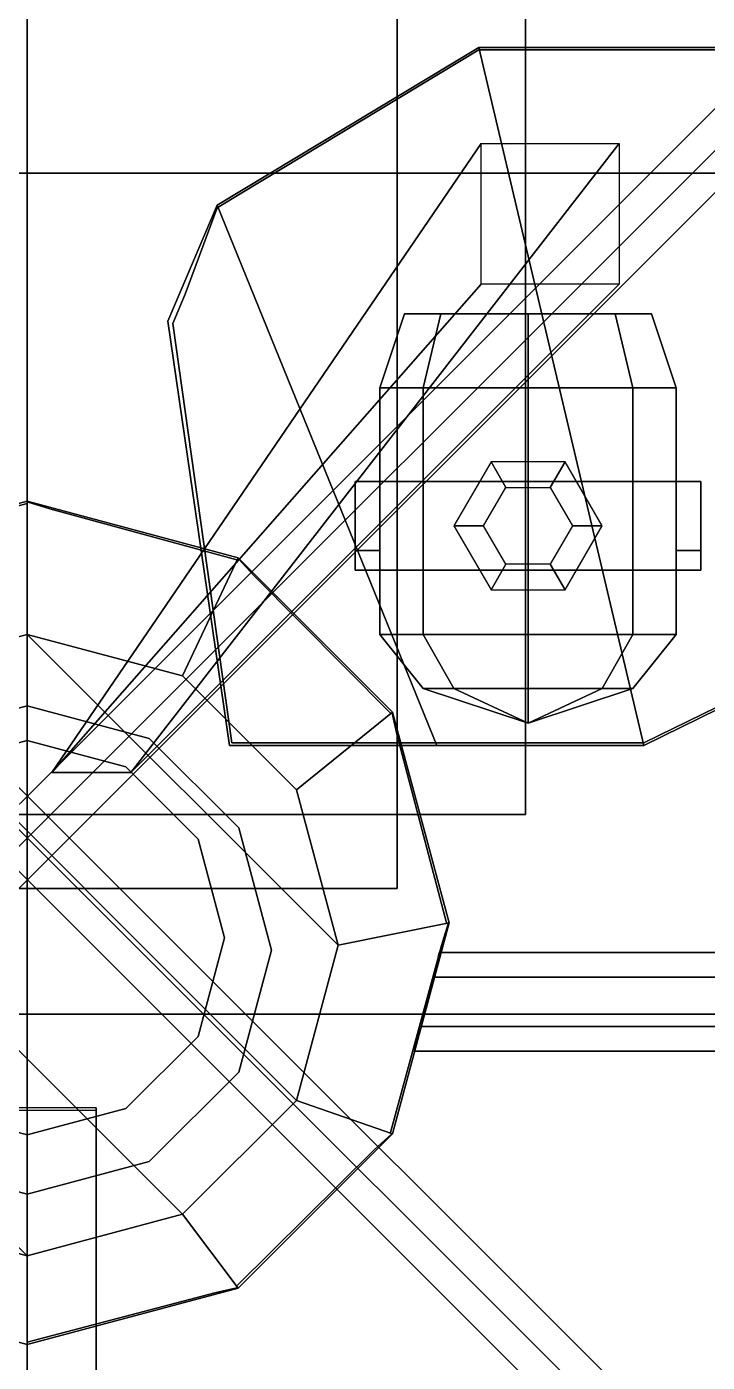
# Model space of a CAD drawing. Extents: x -9.3 to 9.3, y -48 to 46.6.
# Drawn here: x 0 to 2.76, y -1.41 to 4 of the extents above; entities that cross this region are included whole.
import ezdxf

# ---------------------------------------------------------------- set-up
doc = ezdxf.new("R2010")
doc.units = 0
doc.layers.get('0').update_dxf_attribs({"linetype": 'CONTINUOUS'})
doc.layers.add('RAILINGS', color=6, linetype='CONTINUOUS')
doc.layers.add('SUPERSTRUCTURE', color=3, linetype='CONTINUOUS')

msp = doc.modelspace()

# ---------------------------------------------------------------- linework, layer by layer
for points in [[(0, -3.11, 35.21), (0, -1.618, 34.3036), (0, 29.4, 16.5), (0, 29.44, 16.56)], [(0, 29.44, 16.56), (0, 29.4, 16.5), (0, -1.618, 34.3036), (0, -3.11, 35.21)], [(0, 28.94, 15.74), (0, 28.89, 15.7), (0, -3.11, 35.16), (0, -3.11, 35.21)], [(0, -3.11, 35.21), (0, -3.11, 35.16), (0, 28.89, 15.7), (0, 28.94, 15.74)], [(8.06, 4.47, 3.52), (-8.06, 4.47, 3.52), (-8.06, 0, 3.52), (8.06, 0, 3.52)], [(0, 0, -4.44), (-4.56, 0, -4.44), (-4.59, 4.47, -4.44), (0, 4.47, -4.44)], [(0, 4.47, -4.44), (4.59, 4.47, -4.44), (4.56, 0, -4.44), (0, 0, -4.44)], [(1.6057, 2.54, 18.1257), (1.43, 2.54, 18.55), (1.53, 2.84, 18.55), (1.6764, 2.84, 18.1964)], [(1.43, 2.54, 18.55), (1.6057, 2.54, 18.9743), (1.6764, 2.84, 18.9036), (1.53, 2.84, 18.55)], [(1.6764, 2.84, 18.9036), (2.03, 2.84, 19.05), (2.3836, 2.84, 18.9036), (1.53, 2.84, 18.55)], [(1.53, 2.84, 18.55), (2.3836, 2.84, 18.9036), (2.53, 2.84, 18.55), (1.6764, 2.84, 18.1964)], [(2.03, 2.54, 17.95), (1.6057, 2.54, 18.1257), (1.6764, 2.84, 18.1964), (2.03, 2.84, 18.05)], [(1.6057, 2.54, 18.9743), (2.03, 2.54, 19.15), (2.03, 2.84, 19.05), (1.6764, 2.84, 18.9036)], [(1.6764, 2.84, 18.1964), (2.53, 2.84, 18.55), (2.3836, 2.84, 18.1964), (2.03, 2.84, 18.05)], [(2.4543, 2.54, 18.1257), (2.03, 2.54, 17.95), (2.03, 2.84, 18.05), (2.3836, 2.84, 18.1964)], [(2.03, 2.54, 19.15), (2.4543, 2.54, 18.9743), (2.3836, 2.84, 18.9036), (2.03, 2.84, 19.05)], [(2.63, 2.54, 18.55), (2.4543, 2.54, 18.1257), (2.3836, 2.84, 18.1964), (2.53, 2.84, 18.55)], [(2.4543, 2.54, 18.9743), (2.63, 2.54, 18.55), (2.53, 2.84, 18.55), (2.3836, 2.84, 18.9036)], [(1.6057, 2.54, 18.9743), (1.43, 2.54, 18.55), (1.43, 1.54, 18.55), (1.6057, 1.54, 18.9743)], [(1.43, 2.54, 18.55), (1.6057, 2.54, 18.1257), (1.6057, 1.54, 18.1257), (1.43, 1.54, 18.55)], [(1.6057, 2.54, 18.1257), (2.03, 2.54, 17.95), (2.03, 1.54, 17.95), (1.6057, 1.54, 18.1257)], [(2.03, 2.54, 19.15), (1.6057, 2.54, 18.9743), (1.6057, 1.54, 18.9743), (2.03, 1.54, 19.15)], [(2.03, 2.54, 17.95), (2.4543, 2.54, 18.1257), (2.4543, 1.54, 18.1257), (2.03, 1.54, 17.95)], [(2.4543, 2.54, 18.9743), (2.03, 2.54, 19.15), (2.03, 1.54, 19.15), (2.4543, 1.54, 18.9743)], [(2.63, 2.54, 18.55), (2.4543, 2.54, 18.9743), (2.4543, 1.54, 18.9743), (2.63, 1.54, 18.55)], [(2.4543, 2.54, 18.1257), (2.63, 2.54, 18.55), (2.63, 1.54, 18.55), (2.4543, 1.54, 18.1257)], [(1.85, 1.98, 17.61), (1.94, 2.1359, 17.61), (1.88, 2.2398, 16.92), (1.73, 1.98, 16.92)], [(1.94, 2.1359, 17.61), (2.12, 2.1359, 17.61), (2.18, 2.2398, 16.92), (1.88, 2.2398, 16.92)], [(2.12, 2.1359, 17.61), (2.21, 1.98, 17.61), (2.33, 1.98, 16.92), (2.18, 2.2398, 16.92)], [(1.43, 2.16, 18.61), (1.43, 2.16, 17.71), (1.33, 2.16, 17.61), (1.33, 2.16, 18.61)], [(1.33, 2.16, 17.61), (1.33, 1.8, 17.61), (1.33, 1.88, 18.61), (1.33, 2.16, 18.61)], [(1.43, 2.16, 17.71), (2.63, 2.16, 17.71), (2.73, 2.16, 17.61), (1.33, 2.16, 17.61)], [(2.73, 2.16, 17.61), (2.73, 1.8, 17.61), (1.33, 1.8, 17.61), (1.33, 2.16, 17.61)], [(1.33, 2.16, 18.61), (1.33, 1.88, 18.61), (1.43, 1.88, 18.61), (1.43, 2.16, 18.61)], [(1.43, 1.88, 18.61), (1.43, 1.8, 17.71), (1.43, 2.16, 17.71), (1.43, 2.16, 18.61)], [(1.43, 1.8, 17.71), (2.63, 1.8, 17.71), (2.63, 2.16, 17.71), (1.43, 2.16, 17.71)], [(2.73, 2.16, 18.61), (2.73, 2.16, 17.61), (2.63, 2.16, 17.71), (2.63, 2.16, 18.61)], [(2.63, 2.16, 17.71), (2.63, 1.8, 17.71), (2.63, 1.88, 18.61), (2.63, 2.16, 18.61)], [(2.63, 2.16, 18.61), (2.63, 1.88, 18.61), (2.73, 1.88, 18.61), (2.73, 2.16, 18.61)], [(2.73, 1.88, 18.61), (2.73, 1.8, 17.61), (2.73, 2.16, 17.61), (2.73, 2.16, 18.61)], [(1.94, 1.8241, 17.61), (1.85, 1.98, 17.61), (1.73, 1.98, 16.92), (1.88, 1.7202, 16.92)], [(2.21, 1.98, 17.61), (2.12, 1.8241, 17.61), (2.18, 1.7202, 16.92), (2.33, 1.98, 16.92)], [(1.33, 1.88, 18.61), (1.33, 1.8, 17.61), (1.43, 1.8, 17.71), (1.43, 1.88, 18.61)], [(2.63, 1.88, 18.61), (2.63, 1.8, 17.71), (2.73, 1.8, 17.61), (2.73, 1.88, 18.61)], [(1.33, 1.8, 17.61), (2.73, 1.8, 17.61), (2.63, 1.8, 17.71), (1.43, 1.8, 17.71)], [(2.12, 1.8241, 17.61), (1.94, 1.8241, 17.61), (1.88, 1.7202, 16.92), (2.18, 1.7202, 16.92)], [(1.6057, 1.32, 18.55), (1.43, 1.54, 18.55), (1.6057, 1.54, 18.1257), (1.73, 1.32, 18.25)], [(1.73, 1.32, 18.85), (1.6057, 1.54, 18.9743), (1.43, 1.54, 18.55), (1.6057, 1.32, 18.55)], [(1.73, 1.32, 18.25), (1.6057, 1.54, 18.1257), (2.03, 1.54, 17.95), (2.03, 1.32, 18.1257)], [(2.03, 1.32, 18.9743), (2.03, 1.54, 19.15), (1.6057, 1.54, 18.9743), (1.73, 1.32, 18.85)], [(2.03, 1.32, 18.1257), (2.03, 1.54, 17.95), (2.4543, 1.54, 18.1257), (2.33, 1.32, 18.25)], [(2.33, 1.32, 18.85), (2.4543, 1.54, 18.9743), (2.03, 1.54, 19.15), (2.03, 1.32, 18.9743)], [(2.33, 1.32, 18.25), (2.4543, 1.54, 18.1257), (2.63, 1.54, 18.55), (2.4543, 1.32, 18.55)], [(2.4543, 1.32, 18.55), (2.63, 1.54, 18.55), (2.4543, 1.54, 18.9743), (2.33, 1.32, 18.85)], [(2.03, 1.18, 18.55), (1.6057, 1.32, 18.55), (1.73, 1.32, 18.25), (2.03, 1.18, 18.55)], [(2.03, 1.18, 18.55), (1.73, 1.32, 18.85), (1.6057, 1.32, 18.55), (2.03, 1.18, 18.55)], [(2.03, 1.18, 18.55), (1.73, 1.32, 18.25), (2.03, 1.32, 18.1257), (2.03, 1.18, 18.55)], [(2.03, 1.18, 18.55), (2.03, 1.32, 18.9743), (1.73, 1.32, 18.85), (2.03, 1.18, 18.55)], [(2.03, 1.18, 18.55), (2.03, 1.32, 18.1257), (2.33, 1.32, 18.25), (2.03, 1.18, 18.55)], [(2.03, 1.18, 18.55), (2.33, 1.32, 18.25), (2.4543, 1.32, 18.55), (2.03, 1.18, 18.55)], [(2.03, 1.18, 18.55), (2.4543, 1.32, 18.55), (2.33, 1.32, 18.85), (2.03, 1.18, 18.55)], [(2.03, 1.18, 18.55), (2.33, 1.32, 18.85), (2.03, 1.32, 18.9743), (2.03, 1.18, 18.55)], [(-1.5, 0.51, 10.36), (-1.5, 0.81, 10.36), (1.5, 0.81, 10.36), (1.5, 0.51, 10.36)], [(8.06, 0, 3.52), (-8.06, 0, 3.52), (-8.35, -4.45, 3.34), (8.35, -4.45, 3.34)], [(0, -4.45, -4.44), (-5.28, -4.45, -4.44), (-4.56, 0, -4.44), (0, 0, -4.44)], [(0, 0, -4.44), (4.56, 0, -4.44), (5.28, -4.45, -4.44), (0, -4.45, -4.44)]]:
    msp.add_3dface(points)
at = {"layer": 'RAILINGS'}
for points in [[(2.02, 8.96, 10.86), (2.02, 8.96, 10.98), (2.02, 0.93, 10.98), (2.02, 0.93, 10.86)], [(2.02, 0.93, 10.86), (2.02, 0.93, 10.98), (2.02, 8.96, 10.98), (2.02, 8.96, 10.86)], [(2.02, 0.81, 11.3), (2.02, 0.81, 11.42), (2.02, 8.96, 11.42), (2.02, 8.96, 11.3)], [(2.02, 8.96, 11.3), (2.02, 8.96, 11.42), (2.02, 0.81, 11.42), (2.02, 0.81, 11.3)], [(1.83, 3.91, 17.84), (1.83, 3.91, 17.96), (0.87, 3.33, 17.96), (0.87, 3.33, 17.84)], [(0.87, 3.33, 17.84), (0.87, 3.33, 17.96), (1.83, 3.91, 17.96), (1.83, 3.91, 17.84)], [(1.83, 3.91, 17.41), (1.83, 3.91, 17.53), (0.87, 3.33, 17.53), (0.87, 3.33, 17.41)], [(0.87, 3.33, 17.41), (0.87, 3.33, 17.53), (1.83, 3.91, 17.53), (1.83, 3.91, 17.41)], [(1.83, 3.91, 17.96), (1.93, 3.91, 17.96), (1.93, 3.91, 16.92), (1.83, 3.91, 16.92)], [(1.83, 3.91, 16.92), (1.93, 3.91, 16.92), (1.93, 3.91, 17.96), (1.83, 3.91, 17.96)], [(1.93, 3.91, 17.84), (1.93, 3.91, 17.96), (3.03, 3.91, 17.96), (3.03, 3.91, 17.84)], [(3.03, 3.91, 17.84), (3.03, 3.91, 17.96), (1.93, 3.91, 17.96), (1.93, 3.91, 17.84)], [(1.93, 3.91, 17.41), (1.93, 3.91, 17.53), (3.03, 3.91, 17.53), (3.03, 3.91, 17.41)], [(3.03, 3.91, 17.41), (3.03, 3.91, 17.53), (1.93, 3.91, 17.53), (1.93, 3.91, 17.41)], [(0.77, 3.27, 17.96), (0.87, 3.33, 17.96), (0.87, 3.33, 16.92), (0.77, 3.27, 16.92)], [(0.77, 3.27, 16.92), (0.87, 3.33, 16.92), (0.87, 3.33, 17.96), (0.77, 3.27, 17.96)], [(0.64, 2.92, 17.84), (0.64, 2.92, 17.96), (0.77, 3.27, 17.96), (0.77, 3.27, 17.84)], [(0.77, 3.27, 17.84), (0.77, 3.27, 17.96), (0.64, 2.92, 17.96), (0.64, 2.92, 17.84)], [(0.64, 2.92, 17.41), (0.64, 2.92, 17.53), (0.77, 3.27, 17.53), (0.77, 3.27, 17.41)], [(0.77, 3.27, 17.41), (0.77, 3.27, 17.53), (0.64, 2.92, 17.53), (0.64, 2.92, 17.41)], [(2.02, 2.91, 10.36), (2.02, 3.03, 10.36), (2.02, 3.03, 11.3), (2.02, 2.91, 11.3)], [(2.02, 2.91, 11.3), (2.02, 3.03, 11.3), (2.02, 3.03, 10.36), (2.02, 2.91, 10.36)], [(0.59, 2.8, 17.96), (0.64, 2.92, 17.96), (0.64, 2.92, 16.92), (0.59, 2.8, 16.92)], [(0.59, 2.8, 16.92), (0.64, 2.92, 16.92), (0.64, 2.92, 17.96), (0.59, 2.8, 17.96)], [(0.59, 2.8, 17.41), (0.59, 2.8, 17.53), (0.83, 1.1, 17.53), (0.83, 1.1, 17.41)], [(0.83, 1.1, 17.41), (0.83, 1.1, 17.53), (0.59, 2.8, 17.53), (0.59, 2.8, 17.41)], [(0.83, 1.1, 17.84), (0.83, 1.1, 17.96), (0.59, 2.8, 17.96), (0.59, 2.8, 17.84)], [(0.59, 2.8, 17.84), (0.59, 2.8, 17.96), (0.83, 1.1, 17.96), (0.83, 1.1, 17.84)], [(-0.76, 1.87, 29.2), (-0.76, 1.87, 29.32), (0, 2.07, 29.32), (0, 2.07, 29.2)], [(0, 2.07, 29.2), (0, 2.07, 29.32), (-0.76, 1.87, 29.32), (-0.76, 1.87, 29.2)], [(0, 2.07, 28.67), (0, 2.07, 28.79), (-0.76, 1.87, 28.79), (-0.76, 1.87, 28.67)], [(-0.76, 1.87, 28.67), (-0.76, 1.87, 28.79), (0, 2.07, 28.79), (0, 2.07, 28.67)], [(0.0039, 2.0767, 28.17), (0.0918, 2.049, 28.17), (0.0918, 2.049, 29.32), (0.0039, 2.0767, 29.32)], [(0.0039, 2.0767, 29.32), (0.0918, 2.049, 29.32), (0.0918, 2.049, 28.17), (0.0039, 2.0767, 28.17)], [(0.0918, 2.049, 29.2), (0.0918, 2.049, 29.32), (0.85, 1.8422, 29.32), (0.85, 1.8422, 29.2)], [(0.85, 1.8422, 29.2), (0.85, 1.8422, 29.32), (0.0918, 2.049, 29.32), (0.0918, 2.049, 29.2)], [(0.85, 1.8422, 28.67), (0.85, 1.8422, 28.79), (0.0918, 2.049, 28.79), (0.0918, 2.049, 28.67)], [(0.0918, 2.049, 28.67), (0.0918, 2.049, 28.79), (0.85, 1.8422, 28.79), (0.85, 1.8422, 28.67)], [(0.8567, 1.8461, 28.17), (0.919, 1.7782, 28.17), (0.919, 1.7782, 29.32), (0.8567, 1.8461, 29.32)], [(0.8567, 1.8461, 29.32), (0.919, 1.7782, 29.32), (0.919, 1.7782, 28.17), (0.8567, 1.8461, 28.17)], [(0.919, 1.7782, 29.2), (0.919, 1.7782, 29.32), (1.4722, 1.22, 29.32), (1.4722, 1.22, 29.2)], [(1.4722, 1.22, 29.2), (1.4722, 1.22, 29.32), (0.919, 1.7782, 29.32), (0.919, 1.7782, 29.2)], [(1.4722, 1.22, 28.67), (1.4722, 1.22, 28.79), (0.919, 1.7782, 28.79), (0.919, 1.7782, 28.67)], [(0.919, 1.7782, 28.67), (0.919, 1.7782, 28.79), (1.4722, 1.22, 28.79), (1.4722, 1.22, 28.67)], [(2.56, 1.13, 17.84), (2.56, 1.13, 17.96), (3.03, 1.36, 17.96), (3.03, 1.36, 17.84)], [(3.03, 1.36, 17.84), (3.03, 1.36, 17.96), (2.56, 1.13, 17.96), (2.56, 1.13, 17.84)], [(3.03, 1.36, 17.41), (3.03, 1.36, 17.53), (2.56, 1.13, 17.53), (2.56, 1.13, 17.41)], [(2.56, 1.13, 17.41), (2.56, 1.13, 17.53), (3.03, 1.36, 17.53), (3.03, 1.36, 17.41)], [(1.48, 1.22, 28.17), (1.5, 1.13, 28.17), (1.5, 1.13, 29.32), (1.48, 1.22, 29.32)], [(1.48, 1.22, 29.32), (1.5, 1.13, 29.32), (1.5, 1.13, 28.17), (1.48, 1.22, 28.17)], [(0.89, 1.1, 16.92), (0.83, 1.1, 16.92), (0.83, 1.1, 17.96), (0.89, 1.1, 17.96)], [(0.89, 1.1, 17.96), (0.83, 1.1, 17.96), (0.83, 1.1, 16.92), (0.89, 1.1, 16.92)], [(0.89, 1.1, 17.84), (0.89, 1.1, 17.96), (2.5, 1.1, 17.96), (2.5, 1.1, 17.84)], [(2.5, 1.1, 17.84), (2.5, 1.1, 17.96), (0.89, 1.1, 17.96), (0.89, 1.1, 17.84)], [(0.89, 1.1, 17.41), (0.89, 1.1, 17.53), (2.5, 1.1, 17.53), (2.5, 1.1, 17.41)], [(2.5, 1.1, 17.41), (2.5, 1.1, 17.53), (0.89, 1.1, 17.53), (0.89, 1.1, 17.41)], [(1.5, 1.13, 29.2), (1.5, 1.13, 29.32), (1.7, 0.37, 29.32), (1.7, 0.37, 29.2)], [(1.7, 0.37, 29.2), (1.7, 0.37, 29.32), (1.5, 1.13, 29.32), (1.5, 1.13, 29.2)], [(1.7, 0.37, 28.67), (1.7, 0.37, 28.79), (1.5, 1.13, 28.79), (1.5, 1.13, 28.67)], [(1.5, 1.13, 28.67), (1.5, 1.13, 28.79), (1.7, 0.37, 28.79), (1.7, 0.37, 28.67)], [(2.56, 1.13, 16.92), (2.5, 1.1, 16.92), (2.5, 1.1, 17.96), (2.56, 1.13, 17.96)], [(2.56, 1.13, 17.96), (2.5, 1.1, 17.96), (2.5, 1.1, 16.92), (2.56, 1.13, 16.92)], [(1.7067, 0.3661, 28.17), (1.679, 0.2782, 28.17), (1.679, 0.2782, 29.32), (1.7067, 0.3661, 29.32)], [(1.7067, 0.3661, 29.32), (1.679, 0.2782, 29.32), (1.679, 0.2782, 28.17), (1.7067, 0.3661, 28.17)], [(1.679, 0.2782, 29.2), (1.679, 0.2782, 29.32), (1.4722, -0.48, 29.32), (1.4722, -0.48, 29.2)], [(1.4722, -0.48, 29.2), (1.4722, -0.48, 29.32), (1.679, 0.2782, 29.32), (1.679, 0.2782, 29.2)], [(1.4722, -0.48, 28.67), (1.4722, -0.48, 28.79), (1.679, 0.2782, 28.79), (1.679, 0.2782, 28.67)], [(1.679, 0.2782, 28.67), (1.679, 0.2782, 28.79), (1.4722, -0.48, 28.79), (1.4722, -0.48, 28.67)], [(0.28, -2.79, 22.78), (0.28, -2.79, 22.9), (0.28, -0.38, 22.9), (0.28, -0.38, 22.78)], [(0.28, -0.38, 22.78), (0.28, -0.38, 22.9), (0.28, -2.79, 22.9), (0.28, -2.79, 22.78)], [(0.28, -0.38, 23.35), (0.28, -0.38, 23.47), (0.28, -2.79, 23.47), (0.28, -2.79, 23.35)], [(0.28, -2.79, 23.35), (0.28, -2.79, 23.47), (0.28, -0.38, 23.47), (0.28, -0.38, 23.35)], [(1.4761, -0.4867, 28.17), (1.4082, -0.549, 28.17), (1.4082, -0.549, 29.32), (1.4761, -0.4867, 29.32)], [(1.4761, -0.4867, 29.32), (1.4082, -0.549, 29.32), (1.4082, -0.549, 28.17), (1.4761, -0.4867, 28.17)], [(1.4082, -0.549, 29.2), (1.4082, -0.549, 29.32), (0.85, -1.1022, 29.32), (0.85, -1.1022, 29.2)], [(0.85, -1.1022, 29.2), (0.85, -1.1022, 29.32), (1.4082, -0.549, 29.32), (1.4082, -0.549, 29.2)], [(0.85, -1.1022, 28.67), (0.85, -1.1022, 28.79), (1.4082, -0.549, 28.79), (1.4082, -0.549, 28.67)], [(1.4082, -0.549, 28.67), (1.4082, -0.549, 28.79), (0.85, -1.1022, 28.79), (0.85, -1.1022, 28.67)], [(0.76, -1.13, 29.2), (0.76, -1.13, 29.32), (0, -1.33, 29.32), (0, -1.33, 29.2)], [(0, -1.33, 29.2), (0, -1.33, 29.32), (0.76, -1.13, 29.32), (0.76, -1.13, 29.2)], [(0, -1.33, 28.67), (0, -1.33, 28.79), (0.76, -1.13, 28.79), (0.76, -1.13, 28.67)], [(0.76, -1.13, 28.67), (0.76, -1.13, 28.79), (0, -1.33, 28.79), (0, -1.33, 28.67)], [(0.85, -1.11, 28.17), (0.76, -1.13, 28.17), (0.76, -1.13, 29.32), (0.85, -1.11, 29.32)], [(0.85, -1.11, 29.32), (0.76, -1.13, 29.32), (0.76, -1.13, 28.17), (0.85, -1.11, 28.17)]]:
    msp.add_3dface(points, dxfattribs=at)
at = {"layer": 'SUPERSTRUCTURE'}
for points in [[(-2.02, 8.86, 10.36), (-2.02, 0.81, 10.36), (2.02, 0.81, 10.36), (2.02, 8.86, 10.36)], [(2.02, 8.86, 10.36), (2.02, 0.81, 10.36), (2.02, 0.81, 8.14), (2.02, 8.86, 8.19)], [(-4.96, 7.97, 8.19), (-3.33, 3.41, 8.19), (3.33, 3.41, 8.19), (4.96, 7.97, 8.19)], [(5.815, -5.1, 25.91), (5.8999, -5.0151, 25.79), (-5.8381, 6.7228, 25.79), (-5.923, 6.638, 25.91)], [(5.8999, -5.0151, 25.79), (5.815, -5.1, 25.67), (-5.923, 6.638, 25.67), (-5.8381, 6.7228, 25.79)], [(-5.815, -5.1, 25.67), (-5.8999, -5.0151, 25.79), (5.8381, 6.7228, 25.79), (5.923, 6.638, 25.67)], [(-5.8999, -5.0151, 25.79), (-5.815, -5.1, 25.91), (5.923, 6.638, 25.91), (5.8381, 6.7228, 25.79)], [(5.815, -5.1, 25.67), (5.7301, -5.1849, 25.79), (-6.0078, 6.5531, 25.79), (-5.923, 6.638, 25.67)], [(5.7301, -5.1849, 25.79), (5.815, -5.1, 25.91), (-5.923, 6.638, 25.91), (-6.0078, 6.5531, 25.79)], [(-5.815, -5.1, 25.91), (-5.7301, -5.1849, 25.79), (6.0078, 6.5531, 25.79), (5.923, 6.638, 25.91)], [(-5.7301, -5.1849, 25.79), (-5.815, -5.1, 25.67), (5.923, 6.638, 25.67), (6.0078, 6.5531, 25.79)], [(1.5, 0.81, 13.05), (1.5, 6.08, 13.05), (-1.5, 6.08, 13.05), (-1.5, 0.81, 13.05)], [(1.5, 0.81, 12.35), (1.5, 5.58, 12.35), (1.5, 6.08, 13.05), (1.5, 0.81, 13.05)], [(1.5, 0.51, 10.36), (1.5, 5.58, 10.36), (1.5, 5.58, 12.35), (1.5, 0.51, 12.35)], [(1.66, 1.09, 16.66), (0.77, 3.28, 16.66), (1.83, 3.92, 16.66), (2.5, 1.09, 16.66)], [(2.5, 1.09, 16.92), (1.83, 3.92, 16.92), (0.77, 3.28, 16.92), (1.66, 1.09, 16.92)], [(1.83, 3.92, 16.92), (1.83, 3.92, 16.66), (0.77, 3.28, 16.66), (0.77, 3.28, 16.92)], [(2.5, 1.09, 16.66), (1.83, 3.92, 16.66), (3.03, 3.92, 16.66), (3.03, 1.35, 16.66)], [(3.03, 1.35, 16.92), (3.03, 3.92, 16.92), (1.83, 3.92, 16.92), (2.5, 1.09, 16.92)], [(3.03, 3.92, 16.92), (3.03, 3.92, 16.66), (1.83, 3.92, 16.66), (1.83, 3.92, 16.92)], [(1.84, 3.53, 16.66), (0.1, 0.98, 15.31), (0.1, 0.98, 16.12), (1.84, 2.96, 16.66)], [(2.4, 3.53, 16.66), (0.42, 0.98, 15.31), (0.1, 0.98, 15.31), (1.84, 3.53, 16.66)], [(0.42, 0.98, 16.12), (0.42, 0.98, 15.31), (2.4, 3.53, 16.66), (2.4, 2.96, 16.66)], [(3.33, -8.63, 7.99), (3.33, 3.41, 8.19), (-3.33, 3.41, 8.19), (-3.33, -8.63, 7.99)], [(0.82, 1.09, 16.66), (0.57, 2.81, 16.66), (0.77, 3.28, 16.66), (1.66, 1.09, 16.66)], [(1.66, 1.09, 16.92), (0.77, 3.28, 16.92), (0.57, 2.81, 16.92), (0.82, 1.09, 16.92)], [(0.77, 3.28, 16.92), (0.77, 3.28, 16.66), (0.57, 2.81, 16.66), (0.57, 2.81, 16.92)], [(1.84, 2.96, 16.66), (0.1, 0.98, 16.12), (0.42, 0.98, 16.12), (2.4, 2.96, 16.66)], [(0.57, 2.81, 16.92), (0.57, 2.81, 16.66), (0.82, 1.09, 16.66), (0.82, 1.09, 16.92)], [(0, 2.08, 24.96), (-0.855, 1.8509, 24.96), (-0.855, 1.8509, 28.17), (0, 2.08, 28.17)], [(0, 2.08, 28.17), (-0.855, 1.8509, 28.17), (-0.63, 1.3712, 28.17), (0, 1.54, 28.17)], [(0.855, 1.8509, 24.96), (0, 2.08, 24.96), (0, 2.08, 28.17), (0.855, 1.8509, 28.17)], [(0.855, 1.8509, 28.17), (0, 2.08, 28.17), (0, 1.54, 28.17), (0.63, 1.3712, 28.17)], [(1.4809, 1.225, 28.17), (0.855, 1.8509, 28.17), (0.63, 1.3712, 28.17), (1.0912, 0.91, 28.17)], [(1.4809, 1.225, 24.96), (0.855, 1.8509, 24.96), (0.855, 1.8509, 28.17), (1.4809, 1.225, 28.17)], [(0, 1.54, 28.17), (-0.63, 1.3712, 28.17), (-0.63, 1.3712, 30.27), (0, 1.54, 30.27)], [(1.26, 0.28, 30.27), (0, 1.54, 30.27), (-0.63, 1.3712, 30.27), (1.0912, -0.35, 30.27)], [(0.63, 1.3712, 28.17), (0, 1.54, 28.17), (0, 1.54, 30.27), (0.63, 1.3712, 30.27)], [(1.0912, 0.91, 30.27), (0.63, 1.3712, 30.27), (0, 1.54, 30.27), (1.26, 0.28, 30.27)], [(1.0912, -0.35, 30.27), (-0.63, 1.3712, 30.27), (-1.0912, 0.91, 30.27), (0.63, -0.8112, 30.27)], [(1.0912, 0.91, 28.17), (0.63, 1.3712, 28.17), (0.63, 1.3712, 30.27), (1.0912, 0.91, 30.27)], [(2.5, 1.09, 16.92), (2.5, 1.09, 16.66), (3.03, 1.35, 16.66), (3.03, 1.35, 16.92)], [(0, 1.25, 10.36), (-0.495, 1.1174, 10.36), (-0.495, 1.1174, 21.03), (0, 1.25, 21.03)], [(0.495, 1.1174, 10.36), (0, 1.25, 10.36), (0, 1.25, 21.03), (0.495, 1.1174, 21.03)], [(1.71, 0.37, 28.17), (1.4809, 1.225, 28.17), (1.0912, 0.91, 28.17), (1.26, 0.28, 28.17)], [(1.71, 0.37, 24.96), (1.4809, 1.225, 24.96), (1.4809, 1.225, 28.17), (1.71, 0.37, 28.17)], [(0, 1.11, 21.03), (-0.4, 1.0028, 21.03), (-0.4, 1.0028, 24.96), (0, 1.11, 24.96)], [(0.4, 1.0028, 21.03), (0, 1.11, 21.03), (0, 1.11, 24.96), (0.4, 1.0028, 24.96)], [(0.8574, 0.755, 8.12), (0.495, 1.1174, 10.36), (0.495, 1.1174, 21.03), (0.8574, 0.755, 21.03)], [(0.82, 1.09, 16.92), (0.82, 1.09, 16.66), (1.66, 1.09, 16.66), (1.66, 1.09, 16.92)], [(1.66, 1.09, 16.92), (1.66, 1.09, 16.66), (2.5, 1.09, 16.66), (2.5, 1.09, 16.92)], [(0.6928, 0.71, 21.03), (0.4, 1.0028, 21.03), (0.4, 1.0028, 24.96), (0.6928, 0.71, 24.96)], [(0.63, -0.8112, 30.27), (-1.0912, 0.91, 30.27), (-1.26, 0.28, 30.27), (0, -0.98, 30.27)], [(1.26, 0.28, 28.17), (1.0912, 0.91, 28.17), (1.0912, 0.91, 30.27), (1.26, 0.28, 30.27)], [(2.02, 0.81, 8.14), (2.02, 0.81, 10.36), (-2.02, 0.81, 10.36), (-2.02, 0.81, 8.14)], [(-1.5, 0.81, 12.35), (-1.5, 0.51, 12.35), (1.5, 0.51, 12.35), (1.5, 0.81, 12.35)], [(-1.5, 0.81, 13.05), (-1.5, 0.81, 12.35), (1.5, 0.81, 12.35), (1.5, 0.81, 13.05)], [(0.8, 0.31, 21.03), (0.6928, 0.71, 21.03), (0.6928, 0.71, 24.96), (0.8, 0.31, 24.96)], [(0.99, 0.26, 8.12), (0.8574, 0.755, 8.12), (0.8574, 0.755, 21.03), (0.99, 0.26, 21.03)], [(-1.5, 0.51, 12.35), (-1.5, 0.51, 10.36), (1.5, 0.51, 10.36), (1.5, 0.51, 12.35)], [(1.4809, -0.485, 28.17), (1.71, 0.37, 28.17), (1.26, 0.28, 28.17), (1.0912, -0.35, 28.17)], [(1.4809, -0.485, 24.96), (1.71, 0.37, 24.96), (1.71, 0.37, 28.17), (1.4809, -0.485, 28.17)], [(0, -0.98, 30.27), (-1.26, 0.28, 30.27), (-1.0912, -0.35, 30.27), (-0.63, -0.8112, 30.27)], [(0.6928, -0.09, 21.03), (0.8, 0.31, 21.03), (0.8, 0.31, 24.96), (0.6928, -0.09, 24.96)], [(1.0912, -0.35, 28.17), (1.26, 0.28, 28.17), (1.26, 0.28, 30.27), (1.0912, -0.35, 30.27)], [(0.8574, -0.235, 8.12), (0.99, 0.26, 8.12), (0.99, 0.26, 21.03), (0.8574, -0.235, 21.03)], [(1.67, 0.25, 27.22), (1.65, 0.15, 27.3932), (3.25, 0.15, 27.3932), (3.25, 0.25, 27.22)], [(1.65, 0.15, 27.0468), (1.67, 0.25, 27.22), (3.25, 0.25, 27.22), (3.25, 0.15, 27.0468)], [(1.65, 0.15, 27.3932), (1.59, -0.05, 27.3932), (3.25, -0.05, 27.3932), (3.25, 0.15, 27.3932)], [(1.59, -0.05, 27.0468), (1.65, 0.15, 27.0468), (3.25, 0.15, 27.0468), (3.25, -0.05, 27.0468)], [(1.59, -0.05, 27.3932), (1.57, -0.15, 27.22), (3.25, -0.15, 27.22), (3.25, -0.05, 27.3932)], [(1.57, -0.15, 27.22), (1.59, -0.05, 27.0468), (3.25, -0.05, 27.0468), (3.25, -0.15, 27.22)], [(0.4, -0.3828, 21.03), (0.6928, -0.09, 21.03), (0.6928, -0.09, 24.96), (0.4, -0.3828, 24.96)], [(0.495, -0.5974, 8.12), (0.8574, -0.235, 8.12), (0.8574, -0.235, 21.03), (0.495, -0.5974, 21.03)], [(0.63, -0.8112, 28.17), (1.0912, -0.35, 28.17), (1.0912, -0.35, 30.27), (0.63, -0.8112, 30.27)], [(0.855, -1.1109, 28.17), (1.4809, -0.485, 28.17), (1.0912, -0.35, 28.17), (0.63, -0.8112, 28.17)], [(-0.4, -0.3828, 21.03), (0, -0.49, 21.03), (0, -0.49, 24.96), (-0.4, -0.3828, 24.96)], [(0.28, -3.38, 22.41), (0.28, -0.38, 22.41), (-0.28, -0.38, 22.41), (-0.28, -3.38, 22.41)], [(-0.28, -3.38, 22.08), (-0.28, -0.39, 20.93), (0.28, -0.39, 20.93), (0.28, -3.38, 22.08)], [(0, -0.49, 21.03), (0.4, -0.3828, 21.03), (0.4, -0.3828, 24.96), (0, -0.49, 24.96)], [(0.28, -3.38, 22.08), (0.28, -0.39, 20.93), (0.28, -0.38, 22.41), (0.28, -3.38, 22.41)], [(0.855, -1.1109, 24.96), (1.4809, -0.485, 24.96), (1.4809, -0.485, 28.17), (0.855, -1.1109, 28.17)], [(-0.495, -0.5974, 8.12), (0, -0.73, 8.12), (0, -0.73, 21.03), (-0.495, -0.5974, 21.03)], [(0, -0.73, 8.12), (0.495, -0.5974, 8.12), (0.495, -0.5974, 21.03), (0, -0.73, 21.03)], [(-0.855, -1.1109, 28.17), (0, -1.34, 28.17), (0, -0.98, 28.17), (-0.63, -0.8112, 28.17)], [(-0.63, -0.8112, 28.17), (0, -0.98, 28.17), (0, -0.98, 30.27), (-0.63, -0.8112, 30.27)], [(0, -0.98, 28.17), (0.63, -0.8112, 28.17), (0.63, -0.8112, 30.27), (0, -0.98, 30.27)], [(0, -1.34, 28.17), (0.855, -1.1109, 28.17), (0.63, -0.8112, 28.17), (0, -0.98, 28.17)], [(-0.855, -1.1109, 24.96), (0, -1.34, 24.96), (0, -1.34, 28.17), (-0.855, -1.1109, 28.17)], [(0, -1.34, 24.96), (0.855, -1.1109, 24.96), (0.855, -1.1109, 28.17), (0, -1.34, 28.17)]]:
    msp.add_3dface(points, dxfattribs=at)

doc.saveas('drawing.dxf')
